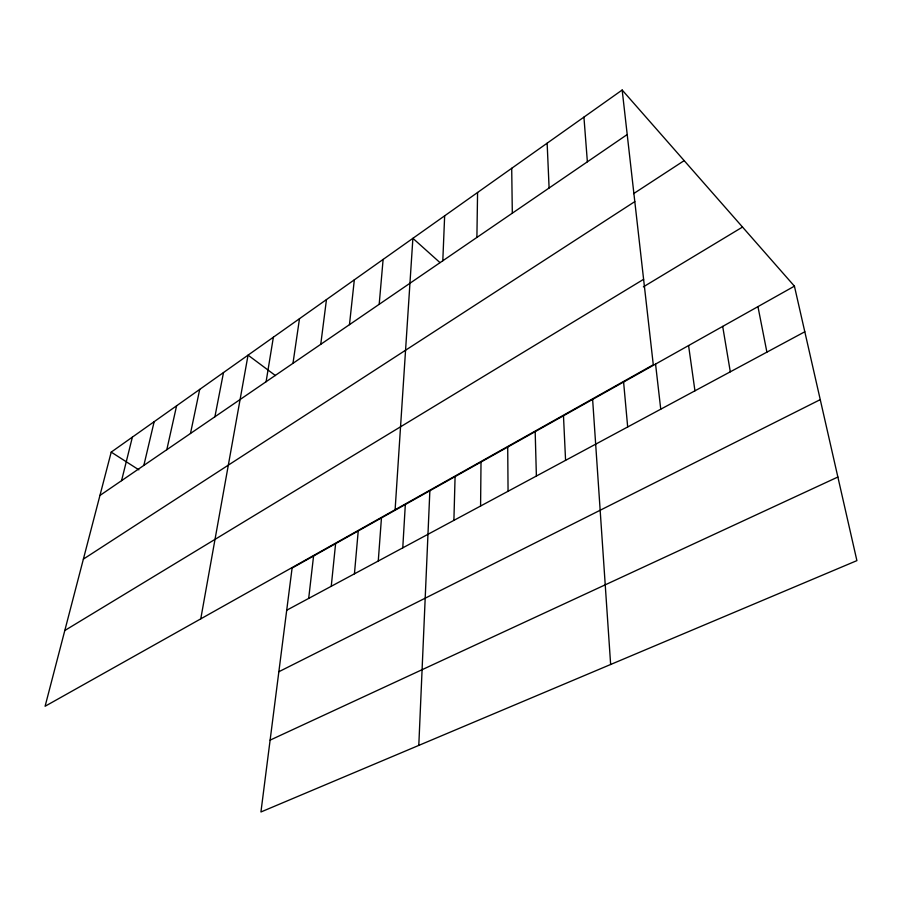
<?xml version="1.0" encoding="UTF-8"?>
<svg xmlns="http://www.w3.org/2000/svg" width="902" height="902" viewBox="0 0 902 902"><rect width="100%" height="100%" fill="white"/><g stroke="black" fill="none" stroke-linecap="round" stroke-linejoin="round"><path stroke-width="1.35" d="M480.586 506.033L481.014 462.038M476.899 237.429L477.575 192.487M453.898 520.375L455.082 476.594M442.803 260.768L444.652 215.815M418.799 745.402L429.859 490.744M402.766 547.852L405.325 504.511M395.11 509.731L412.89 238.32L439.962 262.583M378.265 561.021L381.456 517.906M379.19 304.324L383.113 259.426M354.441 573.83L358.229 530.951M331.248 586.289L335.6 543.647M349.469 324.664L354.328 279.834M308.687 598.421L313.569 556.004M320.751 344.316L326.468 299.577M292.981 363.326L299.487 318.688M266.101 381.726L273.374 337.201M200.763 618.851L248.05 355.14L275.448 375.57M214.901 416.78L223.504 372.537M190.48 433.49L199.703 389.405M166.814 449.692L176.6 405.776M143.846 465.409L154.163 421.674M121.567 480.665L132.38 437.12M111.217 452.116L45.1 706.255L653.285 364.769L622.166 90.02L111.217 452.116L138.863 469.841M99.93 495.469L627.206 134.545M633.587 193.648L684.178 160.624M83.379 559.116L634.805 201.608M64.797 630.521L643.611 279.316M643.374 286.847L742.515 227.056M794.425 286.159L292.101 568.057L260.937 811.98L856.9 560.627L794.425 286.159L622.166 90.02M286.712 610.226L804.809 331.767M278.853 671.731L820.256 399.631M270.115 740.125L837.868 477.023M757.951 306.624L766.903 352.141M722.694 326.411L730.304 371.816M688.576 345.556L694.946 390.825M655.562 364.081L660.749 409.204M623.598 382.02L627.679 426.973M583.932 117.113L587.371 161.808M592.625 399.406L610.643 664.492M563.479 415.766L565.577 460.358M547.142 143.192L549.104 188.011M535.179 431.641L536.386 476.042M511.705 168.291L512.313 213.199M507.713 447.054L508.063 491.263"/></g></svg>
